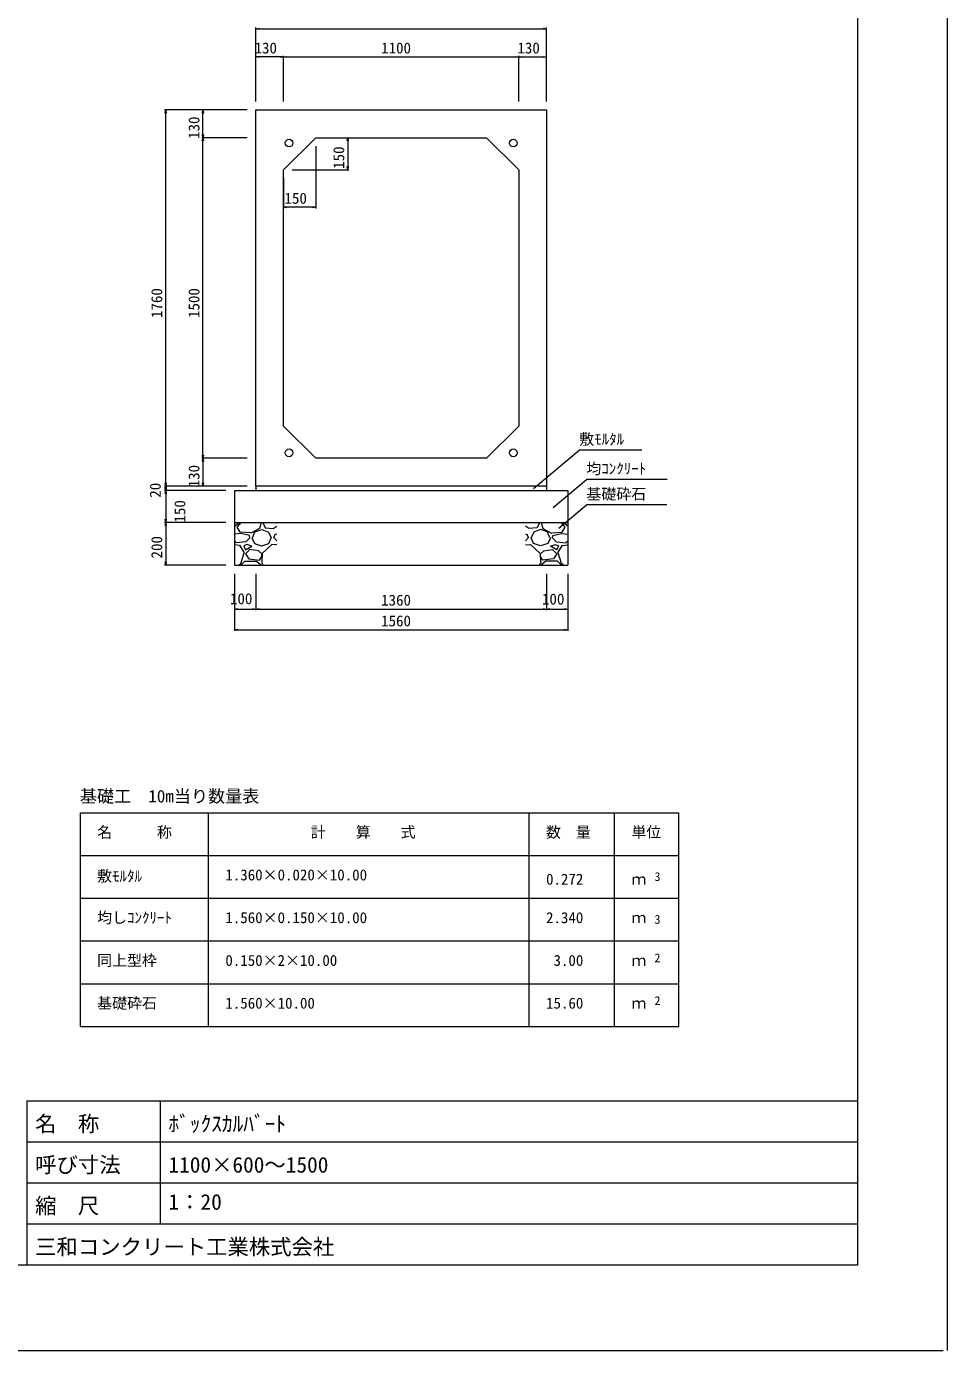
# Model space of a CAD drawing. Units: millimetres on the paper. Extents: x 0 to 841, y 0 to 594.
# Drawn here: x 625.5 to 841, y 0 to 309.7 of the extents above; entities that cross this region are included whole.
import ezdxf
from ezdxf.enums import TextEntityAlignment as Align

# ---------------------------------------------------------------- set-up
doc = ezdxf.new("R2010")
doc.units = ezdxf.units.MM
for name, color, linetype, lineweight in [('D-STR-DIM（寸法）', 7, 'Continuous', 18), ('D-STR-HTXT（旗揚げ）', 4, 'Continuous', 18), ('D-STR-STRn（構造物）', 5, 'Continuous', 18), ('D-STR（構造物外形線）', 1, 'Continuous', 18), ('D-TTL(外枠）', 2, 'Continuous', 18), ('DEFPOINTS_2', 8, 'Continuous', 18)]:
    doc.layers.add(name, color=color, linetype=linetype, lineweight=lineweight)
doc.layers.add('D-STR-TXT（文字）', color=7, linetype='Continuous')
doc.layers.add('D-TTL-TXT（文字）', color=7, linetype='Continuous')
doc.styles.add('ＭＳ ゴシック', font='')
doc.styles.get('ＭＳ ゴシック').set_extended_font_data('MS Gothic')

msp = doc.modelspace()

# ---------------------------------------------------------------- linework, layer by layer
at = {"layer": 'D-STR-DIM（寸法）'}
for p, q in [((679.173, 292.224), (679.173, 309.471)), ((679.173, 309.221), (679.923, 309.346)), ((679.173, 309.221), (679.273, 309.221)), ((679.923, 309.096), (679.173, 309.221)), ((679.273, 309.221), (747.073, 309.221)), ((746.423, 309.346), (747.173, 309.221)), ((747.173, 309.221), (746.423, 309.096)), ((747.173, 309.221), (747.073, 309.221)), ((747.173, 292.224), (747.173, 309.471)), ((679.173, 292.224), (679.173, 302.849)), ((679.173, 302.599), (679.923, 302.724)), ((679.173, 302.599), (679.273, 302.599)), ((679.923, 302.474), (679.173, 302.599)), ((685.573, 302.599), (679.273, 302.599)), ((684.923, 302.724), (685.673, 302.599)), ((685.673, 302.599), (684.923, 302.474)), ((685.673, 302.599), (685.573, 302.599)), ((685.673, 292.224), (685.673, 302.849)), ((685.673, 292.224), (685.673, 302.849)), ((685.673, 302.599), (686.423, 302.724)), ((685.673, 302.599), (685.773, 302.599)), ((686.423, 302.474), (685.673, 302.599)), ((685.773, 302.599), (740.573, 302.599)), ((739.923, 302.724), (740.673, 302.599)), ((740.673, 302.599), (739.923, 302.474)), ((740.673, 302.599), (740.573, 302.599)), ((740.673, 292.224), (740.673, 302.849)), ((740.673, 292.224), (740.673, 302.849)), ((740.673, 302.599), (741.423, 302.724)), ((740.673, 302.599), (740.773, 302.599)), ((741.423, 302.474), (740.673, 302.599)), ((740.773, 302.599), (747.073, 302.599)), ((746.423, 302.724), (747.173, 302.599)), ((747.173, 302.599), (746.423, 302.474)), ((747.173, 302.599), (747.073, 302.599)), ((747.173, 292.224), (747.173, 302.849)), ((677.173, 290.224), (657.837, 290.224)), ((657.962, 289.474), (658.087, 290.224)), ((658.087, 290.224), (658.087, 290.124)), ((658.087, 290.224), (658.212, 289.474)), ((658.087, 202.324), (658.087, 290.124)), ((677.173, 290.224), (666.548, 290.224)), ((666.673, 289.474), (666.798, 290.224)), ((666.798, 290.224), (666.798, 290.124)), ((666.798, 290.224), (666.923, 289.474)), ((666.798, 283.824), (666.798, 290.124)), ((677.173, 283.724), (666.548, 283.724)), ((677.173, 283.724), (666.548, 283.724)), ((666.798, 283.724), (666.673, 284.474)), ((666.673, 282.974), (666.798, 283.724)), ((666.923, 284.474), (666.798, 283.724)), ((666.798, 283.724), (666.798, 283.824)), ((666.798, 283.724), (666.798, 283.624)), ((666.798, 283.724), (666.923, 282.974)), ((666.798, 208.824), (666.798, 283.624)), ((695.173, 283.724), (700.923, 283.724)), ((700.548, 282.974), (700.673, 283.724)), ((700.673, 283.724), (700.673, 283.624)), ((700.673, 283.724), (700.798, 282.974)), ((700.673, 283.624), (700.673, 276.324)), ((693.173, 281.724), (693.173, 267.193)), ((687.673, 276.224), (700.923, 276.224)), ((700.673, 276.224), (700.548, 276.974)), ((700.798, 276.974), (700.673, 276.224)), ((700.673, 276.224), (700.673, 276.324)), ((685.673, 274.224), (685.673, 267.193)), ((685.673, 267.443), (686.423, 267.568)), ((685.673, 267.443), (685.773, 267.443)), ((686.423, 267.318), (685.673, 267.443)), ((693.073, 267.443), (685.773, 267.443)), ((692.423, 267.568), (693.173, 267.443)), ((693.173, 267.443), (692.423, 267.318)), ((693.173, 267.443), (693.073, 267.443)), ((677.173, 208.724), (666.548, 208.724)), ((677.173, 208.724), (666.548, 208.724)), ((666.798, 208.724), (666.673, 209.474)), ((666.673, 207.974), (666.798, 208.724)), ((666.923, 209.474), (666.798, 208.724)), ((666.798, 208.724), (666.798, 208.824)), ((666.798, 208.724), (666.798, 208.624)), ((666.798, 208.724), (666.923, 207.974)), ((666.798, 208.624), (666.798, 202.324)), ((677.173, 202.224), (657.837, 202.224)), ((677.173, 202.224), (657.837, 202.224)), ((658.087, 202.224), (657.962, 202.974)), ((657.962, 201.474), (658.087, 202.224)), ((658.087, 201.224), (657.962, 201.974)), ((658.212, 202.974), (658.087, 202.224)), ((658.087, 202.224), (658.087, 202.324)), ((658.087, 202.224), (658.087, 202.124)), ((658.087, 202.224), (658.212, 201.474)), ((658.087, 202.124), (658.087, 201.324)), ((658.212, 201.974), (658.087, 201.224)), ((677.173, 202.224), (666.548, 202.224)), ((666.798, 202.224), (666.673, 202.974)), ((666.923, 202.974), (666.798, 202.224)), ((666.798, 202.224), (666.798, 202.324)), ((672.173, 201.224), (657.837, 201.224)), ((672.173, 201.224), (657.837, 201.224)), ((657.962, 200.474), (658.087, 201.224)), ((658.087, 201.224), (658.087, 201.324)), ((658.087, 201.224), (658.087, 201.124)), ((658.087, 201.224), (658.212, 200.474)), ((658.087, 201.124), (658.087, 193.824)), ((672.173, 193.724), (657.837, 193.724)), ((672.173, 193.724), (657.837, 193.724)), ((658.087, 193.724), (657.962, 194.474)), ((657.962, 192.974), (658.087, 193.724)), ((658.212, 194.474), (658.087, 193.724)), ((658.087, 193.724), (658.087, 193.824)), ((658.087, 193.724), (658.087, 193.624)), ((658.087, 193.724), (658.212, 192.974)), ((658.087, 193.624), (658.087, 183.824)), ((672.173, 183.724), (657.837, 183.724)), ((658.087, 183.724), (657.962, 184.474)), ((658.212, 184.474), (658.087, 183.724)), ((658.087, 183.724), (658.087, 183.824)), ((674.173, 181.724), (674.173, 168.334)), ((674.173, 181.724), (674.173, 173.187)), ((679.173, 181.724), (679.173, 173.187)), ((679.173, 180.724), (679.173, 173.187)), ((747.177, 181.724), (747.177, 173.187)), ((747.177, 181.724), (747.177, 173.187)), ((752.173, 181.724), (752.173, 173.187)), ((752.173, 181.724), (752.173, 168.334)), ((674.173, 173.437), (674.923, 173.562)), ((678.423, 173.562), (679.173, 173.437)), ((679.173, 173.437), (679.923, 173.562)), ((746.427, 173.562), (747.177, 173.437)), ((747.177, 173.437), (747.927, 173.562)), ((751.423, 173.562), (752.173, 173.437)), ((674.173, 173.437), (674.273, 173.437)), ((674.923, 173.312), (674.173, 173.437)), ((674.273, 173.437), (679.073, 173.437)), ((679.173, 173.437), (678.423, 173.312)), ((679.173, 173.437), (679.073, 173.437)), ((679.173, 173.437), (679.273, 173.437)), ((679.923, 173.312), (679.173, 173.437)), ((679.273, 173.437), (747.077, 173.437)), ((747.177, 173.437), (746.427, 173.312)), ((747.177, 173.437), (747.077, 173.437)), ((747.177, 173.437), (747.277, 173.437)), ((747.927, 173.312), (747.177, 173.437)), ((747.277, 173.437), (752.073, 173.437)), ((752.173, 173.437), (751.423, 173.312)), ((752.173, 173.437), (752.073, 173.437)), ((674.173, 168.584), (674.923, 168.709)), ((674.173, 168.584), (674.273, 168.584)), ((674.923, 168.459), (674.173, 168.584)), ((674.273, 168.584), (752.073, 168.584)), ((751.423, 168.709), (752.173, 168.584)), ((752.173, 168.584), (751.423, 168.459)), ((752.173, 168.584), (752.073, 168.584))]:
    msp.add_line(p, q, dxfattribs=at)
at = {"layer": 'D-STR-HTXT（旗揚げ）'}
for p, q in [((744.106, 201.626), (754.839, 210.644)), ((769.501, 210.644), (754.839, 210.644)), ((748.699, 197.211), (756.498, 203.763)), ((775.423, 203.763), (756.498, 203.763)), ((750.024, 192.371), (756.498, 197.811)), ((775.361, 197.811), (756.498, 197.811)), ((638.118, 125.805), (778.118, 125.805)), ((638.118, 75.805), (638.118, 125.805)), ((668.118, 75.805), (668.118, 125.805)), ((743.118, 75.805), (743.118, 125.805)), ((763.118, 93.805), (763.118, 125.805)), ((763.118, 75.805), (763.118, 125.805)), ((778.118, 75.805), (778.118, 125.805)), ((638.118, 115.805), (778.118, 115.805)), ((638.118, 105.805), (778.118, 105.805)), ((638.118, 95.805), (778.118, 95.805)), ((638.118, 85.805), (778.118, 85.805)), ((638.118, 75.805), (778.118, 75.805))]:
    msp.add_line(p, q, dxfattribs=at)
at = {"layer": 'D-STR-STRn（構造物）'}
for p, q in [((679.173, 202.224), (679.173, 201.224)), ((747.173, 202.224), (747.173, 201.224)), ((674.173, 201.224), (752.173, 201.224)), ((674.173, 201.224), (674.173, 183.724)), ((752.173, 201.224), (752.173, 183.724)), ((674.173, 193.724), (752.173, 193.724)), ((674.173, 192.861), (675.29, 193.724)), ((674.786, 192.628), (675.772, 193.724)), ((675.5, 191.432), (674.805, 192.623)), ((680.05, 192.323), (677.966, 191.232)), ((680.446, 193.719), (680.049, 192.33)), ((680.784, 193.724), (681.319, 192.453)), ((681.329, 192.424), (683.413, 192.325)), ((683.42, 192.338), (684.097, 192.861)), ((742.927, 192.338), (742.25, 192.861)), ((745.017, 192.424), (742.933, 192.325)), ((745.563, 193.724), (745.027, 192.453)), ((745.901, 193.719), (746.298, 192.33)), ((746.296, 192.323), (748.38, 191.232)), ((751.561, 192.628), (750.574, 193.724)), ((750.846, 191.432), (751.541, 192.623)), ((752.173, 192.861), (751.056, 193.724)), ((675.688, 191.128), (674.173, 190.969)), ((674.584, 188.989), (674.173, 189.437)), ((676.863, 189.161), (674.58, 188.962)), ((677.955, 191.259), (675.474, 191.458)), ((677.66, 190.649), (675.675, 191.145)), ((677.763, 190.147), (676.87, 189.155)), ((677.764, 190.141), (677.665, 190.637)), ((678.25, 190.15), (678.846, 188.761)), ((678.356, 190.146), (678.951, 191.536)), ((678.955, 191.536), (680.542, 192.032)), ((680.538, 192.032), (682.126, 191.437)), ((682.131, 191.434), (682.726, 190.144)), ((682.225, 188.762), (682.722, 190.152)), ((684.097, 189.437), (683.416, 190.179)), ((683.417, 190.15), (683.715, 190.943)), ((684.097, 190.969), (683.726, 190.93)), ((742.25, 190.969), (742.621, 190.93)), ((742.25, 189.437), (742.93, 190.179)), ((742.929, 190.15), (742.631, 190.943)), ((744.216, 191.434), (743.62, 190.144)), ((744.121, 188.762), (743.625, 190.152)), ((745.808, 192.032), (744.221, 191.437)), ((747.392, 191.536), (745.804, 192.032)), ((747.99, 190.146), (747.395, 191.536)), ((748.096, 190.15), (747.501, 188.761)), ((748.391, 191.259), (750.872, 191.458)), ((748.582, 190.141), (748.682, 190.637)), ((748.583, 190.147), (749.477, 189.155)), ((748.686, 190.649), (750.671, 191.145)), ((749.484, 189.161), (751.766, 188.962)), ((750.659, 191.128), (752.173, 190.969)), ((751.762, 188.989), (752.173, 189.437)), ((675.384, 188.351), (674.173, 188.452)), ((676.495, 186.58), (675.403, 188.367)), ((675.68, 184.091), (676.474, 186.571)), ((676.37, 188.262), (676.767, 187.269)), ((677.067, 188.556), (676.372, 188.258)), ((676.767, 187.272), (678.256, 188.165)), ((676.767, 186.38), (677.561, 185.189)), ((677.762, 187.368), (676.77, 186.376)), ((678.262, 188.164), (677.071, 188.561)), ((679.759, 187.076), (677.774, 187.374)), ((678.847, 188.75), (680.534, 188.254)), ((680.562, 186.356), (679.768, 187.05)), ((680.636, 186.48), (680.537, 184.397)), ((680.542, 185.781), (680.542, 186.377)), ((680.547, 188.256), (682.234, 188.752)), ((682.925, 188.559), (680.643, 186.475)), ((684.097, 188.452), (682.926, 188.549)), ((742.25, 188.452), (743.42, 188.549)), ((743.421, 188.559), (745.703, 186.475)), ((745.799, 188.256), (744.112, 188.752)), ((745.71, 186.48), (745.809, 184.397)), ((745.784, 186.356), (746.578, 187.05)), ((745.805, 185.781), (745.805, 186.377)), ((747.5, 188.75), (745.813, 188.254)), ((746.587, 187.076), (748.572, 187.374)), ((748.084, 188.164), (749.275, 188.561)), ((749.579, 187.272), (748.091, 188.165)), ((748.584, 187.368), (749.576, 186.376)), ((749.579, 186.38), (748.785, 185.189)), ((749.279, 188.556), (749.974, 188.258)), ((749.976, 188.262), (749.58, 187.269)), ((749.852, 186.58), (750.943, 188.367)), ((750.666, 184.091), (749.872, 186.571)), ((750.962, 188.351), (752.173, 188.452)), ((674.173, 183.724), (752.173, 183.724)), ((675.291, 183.801), (675.679, 184.101)), ((675.772, 183.801), (676.572, 184.689)), ((676.572, 184.69), (679.152, 184.69)), ((677.567, 185.181), (680.048, 184.883)), ((679.149, 184.712), (680.439, 183.819)), ((680.048, 184.889), (680.544, 185.782)), ((680.525, 184.414), (680.784, 183.801)), ((745.821, 184.414), (745.563, 183.801)), ((746.298, 184.889), (745.802, 185.782)), ((747.197, 184.712), (745.907, 183.819)), ((748.779, 185.181), (746.298, 184.883)), ((749.774, 184.69), (747.194, 184.69)), ((750.574, 183.801), (749.774, 184.689)), ((751.056, 183.801), (750.667, 184.101))]:
    msp.add_line(p, q, dxfattribs=at)
at = {"layer": 'D-STR（構造物外形線）'}
for p, q in [((679.173, 290.224), (747.173, 290.224)), ((679.173, 202.224), (679.173, 290.224)), ((747.173, 290.224), (747.173, 202.224)), ((685.673, 276.224), (693.173, 283.724)), ((693.173, 283.724), (733.173, 283.724)), ((733.173, 283.724), (740.673, 276.224)), ((685.673, 216.224), (685.673, 276.224)), ((740.673, 276.224), (740.673, 216.224)), ((693.173, 208.724), (685.673, 216.224)), ((740.673, 216.224), (733.173, 208.724)), ((733.173, 208.724), (693.173, 208.724)), ((747.173, 202.224), (679.173, 202.224))]:
    msp.add_line(p, q, dxfattribs=at)
for centre in [(686.948, 282.449), (739.398, 282.449), (686.948, 209.999), (739.398, 209.999)]:
    msp.add_circle(centre, 0.9, dxfattribs=at)
at = {"layer": 'D-TTL(外枠）'}
for p, q in [((820, 20), (820, 574)), ((625.6, 58.4), (820, 58.4)), ((625.6, 58.4), (625.6, 20)), ((656.8, 58.4), (656.8, 29.6)), ((625.6, 48.8), (820, 48.8)), ((625.6, 39.2), (820, 39.2)), ((625.6, 29.6), (820, 29.6)), ((820, 20), (25, 20))]:
    msp.add_line(p, q, dxfattribs=at)
at = {"layer": 'DEFPOINTS_2'}
for p, q in [((841, 0), (841, 594)), ((0, 0), (840, 0))]:
    msp.add_line(p, q, dxfattribs=at)

# ---------------------------------------------------------------- texts
at = {"layer": 'D-STR-DIM（寸法）', "style": 'ＭＳ ゴシック'}
for s, p in [('130', (678.879, 302.649)), ('1100', (708.492, 302.649)), ('130', (740.379, 302.649)), ('150', (685.879, 267.493)), ('100', (673.129, 173.815)), ('1360', (708.494, 173.487)), ('100', (746.131, 173.731)), ('1560', (708.492, 168.634))]:
    msp.add_text(s, height=2.566, dxfattribs=at).set_placement(p, align=Align.BOTTOM_LEFT)
for s, p in [('130', (666.748, 283.43)), ('150', (700.623, 276.43)), ('1760', (658.037, 241.543)), ('1500', (666.748, 241.543)), ('130', (666.748, 201.93)), ('20', (657.692, 199.497)), ('150', (663.446, 193.685)), ('200', (658.037, 185.295))]:
    msp.add_text(s, height=2.566, rotation=90, dxfattribs=at).set_placement(p, align=Align.BOTTOM_LEFT)
at = {"layer": 'D-STR-TXT（文字）', "style": 'ＭＳ ゴシック'}
for s, height, p in [('敷ﾓﾙﾀﾙ', 2.566, (754.839, 211.144)), ('均ｺﾝｸﾘｰﾄ', 2.566, (756.498, 204.263)), ('基礎砕石', 2.566, (756.498, 198.311)), ('基礎工\u300010m当り数量表', 2.933, (638.009, 127.33)), ('名\u3000\u3000\u3000称', 2.566, (642.041, 119.208)), ('計\u3000\u3000算\u3000\u3000式', 2.566, (692.049, 119.208)), ('数\u3000量', 2.566, (747.041, 119.208)), ('単位', 2.566, (767.041, 119.208)), ('敷ﾓﾙﾀﾙ', 2.566, (642.041, 108.943)), ('1.360×0.020×10.00', 2.566, (672.041, 109.208)), ('0.272', 2.566, (747.068, 108.208)), ('3', 2.053, (772.443, 109.213)), ('ｍ', 2.566, (767.041, 108.208)), ('均しｺﾝｸﾘｰﾄ', 2.566, (642.041, 99.208)), ('1.560×0.150×10.00', 2.566, (672.041, 99.208)), ('2.340', 2.566, (747.068, 99.208)), ('ｍ', 2.566, (767.041, 99.208)), ('3', 2.053, (772.443, 99.213)), ('同上型枠', 2.566, (642.041, 89.208)), ('0.150×2×10.00', 2.566, (672.041, 89.208)), (' 3.00', 2.566, (747.068, 89.208)), ('ｍ', 2.566, (767.041, 89.208)), ('2', 2.053, (772.443, 90.213)), ('基礎砕石', 2.566, (642.041, 79.208)), ('1.560×10.00', 2.566, (672.041, 79.208)), ('15.60', 2.566, (747.068, 79.208)), ('ｍ', 2.566, (767.041, 79.208)), ('2', 2.053, (772.443, 80.213))]:
    msp.add_text(s, height=height, dxfattribs=at).set_placement(p, align=Align.BOTTOM_LEFT)
at = {"layer": 'D-TTL-TXT（文字）', "style": 'ＭＳ ゴシック'}
for s, p in [('名\u3000称', (627.531, 50.114)), ('ﾎﾞｯｸｽｶﾙﾊﾞｰﾄ', (658.731, 50.114)), ('呼び寸法', (627.531, 40.514)), ('1100×600～1500', (658.731, 40.514)), ('縮\u3000尺', (627.531, 30.914)), ('1：20', (658.731, 31.827)), ('三和コンクリート工業株式会社', (627.531, 21.314))]:
    msp.add_text(s, height=3.666, dxfattribs=at).set_placement(p, align=Align.BOTTOM_LEFT)

doc.saveas('drawing.dxf')
